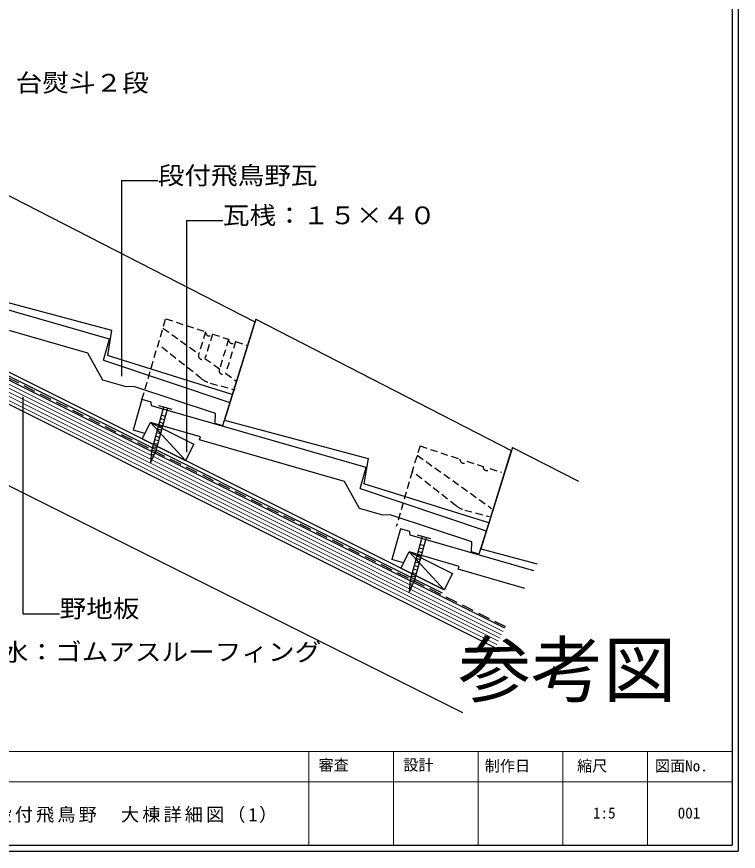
# Model space of a CAD drawing. Units: millimetres, scale not verified. Extents: x -1898 to 2142, y -2692 to 1538.
# Drawn here: x -505 to 92, y -1252 to -562 of the extents above; entities that cross this region are included whole.
import ezdxf
from ezdxf.enums import TextEntityAlignment as Align

# ---------------------------------------------------------------- set-up
doc = ezdxf.new("R2010")
doc.units = ezdxf.units.MM
doc.header["$LTSCALE"] = 5
doc.linetypes.add('DASHED1', pattern=[1.8, 1.2, -0.6])
doc.linetypes.add('DASHED2', pattern=[3, 2, -1])
doc.layers.add('0-A', color=2, linetype='Continuous', lineweight=25)
doc.styles.add('ＭＳ ゴシック', font='')
doc.styles.get('ＭＳ ゴシック').set_extended_font_data('MS Gothic')

msp = doc.modelspace()

# ---------------------------------------------------------------- linework, layer by layer
at = {"layer": '0-A', "color": 7}
for p, q in [((91.806, 98.147), (91.806, -1251.853)), ((-379.804, -885.813), (-389.716, -921.866)), ((-375.947, -886.873), (-387.036, -883.825)), ((-382.455, -895.455), (-385.83, -894.528)), ((-381.66, -892.562), (-385.035, -891.635)), ((-400.735, -911.111), (-394.027, -897.695)), ((-364.958, -928.999), (-394.027, -897.694)), ((-394.027, -897.695), (-358.25, -915.583)), ((-384.841, -904.133), (-388.216, -903.205)), ((-384.045, -901.241), (-387.42, -900.313)), ((-383.25, -898.348), (-386.625, -897.42)), ((-386.431, -909.919), (-389.806, -908.991)), ((-385.636, -907.026), (-389.011, -906.098)), ((-400.735, -911.111), (-364.958, -928.999)), ((-388.022, -915.704), (-391.397, -914.776)), ((-387.226, -912.811), (-390.601, -911.883)), ((-358.25, -915.583), (-364.958, -928.999)), ((-394.054, -931.044), (-389.716, -921.866)), ((-389.612, -921.489), (-392.987, -920.561)), ((-388.817, -918.597), (-392.192, -917.669)), ((-392.319, -927.373), (-393.669, -927.002)), ((-391.017, -924.619), (-393.38, -923.97)), ((-166.037, -992.698), (-175.949, -1028.751)), ((-162.179, -993.759), (-173.268, -990.71)), ((-167.892, -999.448), (-171.267, -998.52)), ((-186.967, -1017.996), (-180.259, -1004.58)), ((-151.19, -1035.885), (-180.259, -1004.579)), ((-180.259, -1004.58), (-144.482, -1022.468)), ((-169.483, -1005.233), (-172.857, -1004.305)), ((-168.687, -1002.34), (-172.062, -1001.413)), ((-171.869, -1013.911), (-175.243, -1012.983)), ((-171.073, -1011.019), (-174.448, -1010.091)), ((-170.278, -1008.126), (-173.653, -1007.198)), ((-186.967, -1017.996), (-151.19, -1035.885)), ((-173.459, -1019.697), (-176.833, -1018.769)), ((-172.664, -1016.804), (-176.038, -1015.876)), ((-175.049, -1025.482), (-178.425, -1024.554)), ((-174.254, -1022.589), (-177.629, -1021.662)), ((-144.482, -1022.468), (-151.19, -1035.885)), ((-180.286, -1037.93), (-175.949, -1028.751)), ((-178.551, -1034.258), (-179.901, -1033.887)), ((-177.249, -1031.504), (-179.612, -1030.855)), ((-175.845, -1028.375), (-179.22, -1027.447)), ((-1898.193, -1251.853), (91.806, -1251.853))]:
    msp.add_line(p, q, dxfattribs=at)
at = {"layer": '0-A'}
for p, q in [((86.806, 93.147), (86.806, -1246.853)), ((-518.906, -706.229), (-307.762, -814.563)), ((-445.622, -840.281), (-565.361, -805.956)), ((-306.934, -812.241), (-95.795, -920.619)), ((-307.762, -814.563), (-334.457, -900.239)), ((-426.152, -821.387), (-429.535, -842.326)), ((-432.716, -846.063), (-427.755, -828.758)), ((-433.28, -862.546), (-445.622, -840.281)), ((-432.716, -846.063), (-328.353, -881.183)), ((-326.424, -874.454), (-429.535, -842.326)), ((-414.054, -868.057), (-433.28, -862.546)), ((-407.735, -867.789), (-414.054, -868.057)), ((-340.311, -890.237), (-407.735, -867.789)), ((-401.018, -878.541), (-408.326, -904.013)), ((-393.328, -880.746), (-400.903, -878.574)), ((-340.593, -898.48), (-340.311, -890.237)), ((-398.713, -906.771), (-394.033, -897.71)), ((-352.7, -909.567), (-394.033, -897.71)), ((-334.457, -900.239), (-340.593, -898.48)), ((-398.713, -906.771), (-408.326, -904.013)), ((-353.39, -911.969), (-352.7, -909.567)), ((-233.658, -946.317), (-353.39, -911.969)), ((-94.934, -918.195), (-121.079, -1002.062)), ((-95.795, -920.619), (-114.465, -980.509)), ((-94.934, -918.195), (-40.356, -946.198)), ((-214.184, -927.424), (-217.571, -948.365)), ((-220.753, -952.099), (-215.79, -934.797)), ((-221.32, -968.583), (-233.658, -946.317)), ((-114.466, -980.509), (-217.571, -948.365)), ((-220.753, -952.099), (-116.548, -987.186)), ((-202.096, -974.098), (-221.32, -968.583)), ((-195.776, -973.829), (-202.096, -974.098)), ((-128.356, -996.291), (-195.776, -973.829)), ((-114.466, -980.509), (-122.504, -1006.292)), ((-179.424, -990.775), (-179.558, -987.615)), ((-77.285, -1020.055), (-179.424, -990.775)), ((-128.639, -1004.532), (-128.356, -996.291)), ((-184.937, -1013.643), (-180.259, -1004.58)), ((-138.924, -1016.431), (-180.259, -1004.58)), ((-122.504, -1006.292), (-128.639, -1004.532)), ((-121.079, -1002.062), (-74.503, -1014.491)), ((-184.937, -1013.643), (-194.551, -1010.884)), ((-139.615, -1018.832), (-138.924, -1016.431)), ((-84.565, -1034.614), (-139.615, -1018.832)), ((-1893.194, -1246.853), (86.806, -1246.853))]:
    msp.add_line(p, q, dxfattribs=at)
at = {"layer": '0-A', "color": 3}
for p, q in [((-152.532, -1038.568), (-864.954, -682.352)), ((-151.19, -1035.885), (-863.612, -679.669)), ((-101.082, -1067.647), (-866.295, -685.035)), ((-109.132, -1083.747), (-874.345, -701.135)), ((-135.965, -1137.412), (-874.345, -768.217))]:
    msp.add_line(p, q, dxfattribs=at)
at = {"layer": '0-A', "color": 4, "lineweight": 9}
for p, q in [((-102.424, -1070.331), (-867.637, -687.718)), ((-106.448, -1078.381), (-871.662, -695.768)), ((-105.107, -1075.697), (-870.32, -693.085)), ((-103.765, -1073.014), (-868.979, -690.402)), ((-107.79, -1081.064), (-873.003, -698.451)), ((-1893.194, -1169.493), (86.806, -1169.493)), ((-263.194, -1169.493), (-263.194, -1246.853)), ((-193.194, -1169.493), (-193.194, -1246.853)), ((-123.194, -1169.493), (-123.194, -1246.853)), ((-53.194, -1169.493), (-53.194, -1246.853)), ((16.806, -1169.493), (16.806, -1246.853)), ((-562.971, -1194.502), (86.806, -1194.502))]:
    msp.add_line(p, q, dxfattribs=at)
at = {"layer": '0-A', "color": 6, "linetype": 'DASHED2'}
msp.add_line((-860.928, -686.041), (-100.411, -1066.306), dxfattribs=at)
at = {"layer": '0-A', "color": 6}
for p, q in [((-417.931, -697.734), (-387.931, -697.734)), ((-417.931, -697.734), (-417.931, -859.255)), ((-364.091, -730.717), (-364.091, -922.068)), ((-364.091, -730.717), (-334.091, -730.717)), ((-499.084, -1055.566), (-499.084, -876.439)), ((-499.084, -1055.566), (-469.084, -1055.566))]:
    msp.add_line(p, q, dxfattribs=at)
at = {"layer": '0-A', "linetype": 'DASHED1'}
for p, q in [((-401.018, -878.541), (-381.369, -811.866)), ((-381.369, -811.866), (-348.39, -822.662)), ((-383.642, -819.583), (-354.085, -840.929)), ((-348.39, -822.662), (-354.085, -840.929)), ((-342.687, -824.53), (-348.998, -844.771)), ((-342.687, -824.53), (-329.381, -828.885)), ((-351.766, -861.447), (-387.625, -833.1)), ((-329.381, -828.885), (-336.985, -853.279)), ((-323.678, -830.753), (-314.173, -833.863)), ((-348.955, -844.634), (-336.985, -853.279)), ((-344.547, -865.073), (-324.384, -870.484)), ((-171.21, -917.01), (-177.74, -937.972)), ((-171.21, -917.01), (-138.229, -927.799)), ((-173.547, -924.662), (-112.057, -968.555)), ((-132.506, -929.608), (-119.153, -933.819)), ((-113.431, -935.627), (-103.894, -938.635)), ((-177.74, -937.972), (-190.824, -983.624)), ((-141.331, -966.426), (-177.641, -938.051)), ((-134.094, -970.011), (-113.899, -975.312))]:
    msp.add_line(p, q, dxfattribs=at)
at = {"layer": '0-A'}
for points in [[(-518.906, -706.229), (-544.913, -789.696), (-426.152, -821.387)], [(-427.755, -828.758), (-605.17, -777.899), (-605.304, -774.739)], [(-306.934, -812.241), (-332.943, -895.716), (-214.184, -927.424)], [(-215.79, -934.797), (-393.194, -883.906), (-393.328, -880.746)], [(-179.558, -987.615), (-187.246, -985.413), (-194.551, -1010.884)]]:
    msp.add_lwpolyline(points, dxfattribs=at)
at = {"layer": '0-A', "linetype": 'DASHED1'}
msp.add_lwpolyline([(-323.678, -830.753), (-331.856, -856.984), (-322.503, -863.739)], dxfattribs=at)
at = {"layer": '0-A', "color": 7}
for points in [[(-383.179, -884.885), (-393.09, -920.938), (-394.054, -931.044)], [(-169.412, -991.771), (-179.323, -1027.823), (-180.286, -1037.93)]]:
    msp.add_lwpolyline(points, dxfattribs=at)
at = {"layer": '0-A', "linetype": 'DASHED1'}
for centre, radius, start, end in [((-345.367, -823.072), 3.051, 172.27147, 331.48193), ((-326.357, -829.296), 3.05, 172.26218, 331.48708), ((-351.161, -842.285), 3.223, 155.10963, 313.21535), ((-334.062, -854.635), 3.222, 155.09927, 313.21931), ((-339.363, -845.756), 20, 231.67448, 254.9771), ((-135.199, -928.177), 3.051, 172.88373, 332.09419), ((-116.124, -934.198), 3.05, 172.87453, 332.09943), ((-129.017, -950.667), 20, 231.99127, 255.29388)]:
    msp.add_arc(centre, radius, start, end, dxfattribs=at)

# ---------------------------------------------------------------- texts
at = {"layer": '0-A', "color": 3, "style": 'ＭＳ ゴシック', "width": 1.1}
for s, p in [('台熨斗２段', (-505.319, -628.678)), ('段付飛鳥野瓦', (-387.931, -705.234)), ('瓦桟：１５×４０', (-334.091, -738.217)), ('野地板', (-469.084, -1063.066)), ('防水：ゴムアスルーフィング', (-538.849, -1098.891))]:
    msp.add_text(s, height=14.66, dxfattribs=at).set_placement(p, align=Align.BOTTOM_LEFT)
at = {"layer": '0-A', "color": 7, "style": 'ＭＳ ゴシック'}
msp.add_text('参考図', height=43.99, dxfattribs=at).set_placement((-139.66, -1136.964), align=Align.BOTTOM_LEFT)
at = {"layer": '0-A', "color": 3, "style": 'ＭＳ ゴシック'}
for s, p in [('審査', (-255.104, -1187.879)), ('設計', (-185.104, -1187.879)), ('制作日', (-117.721, -1188.606)), ('縮尺', (-41.471, -1188.606)), ('図面No.', (22.874, -1188.606)), ('1:5', (-28.282, -1227.544)), ('001', (41.718, -1227.544))]:
    msp.add_text(s, height=9.164, dxfattribs=at).set_placement(p, align=Align.BOTTOM_LEFT)
at = {"layer": '0-A', "color": 7, "insert": (-523.638, -1228.434), "char_height": 11, "attachment_point": 7, "style": 'ＭＳ ゴシック'}
msp.add_mtext('\\T1.17;段付飛鳥野\u3000大棟詳細図（1）', dxfattribs=at)

doc.saveas('drawing.dxf')
